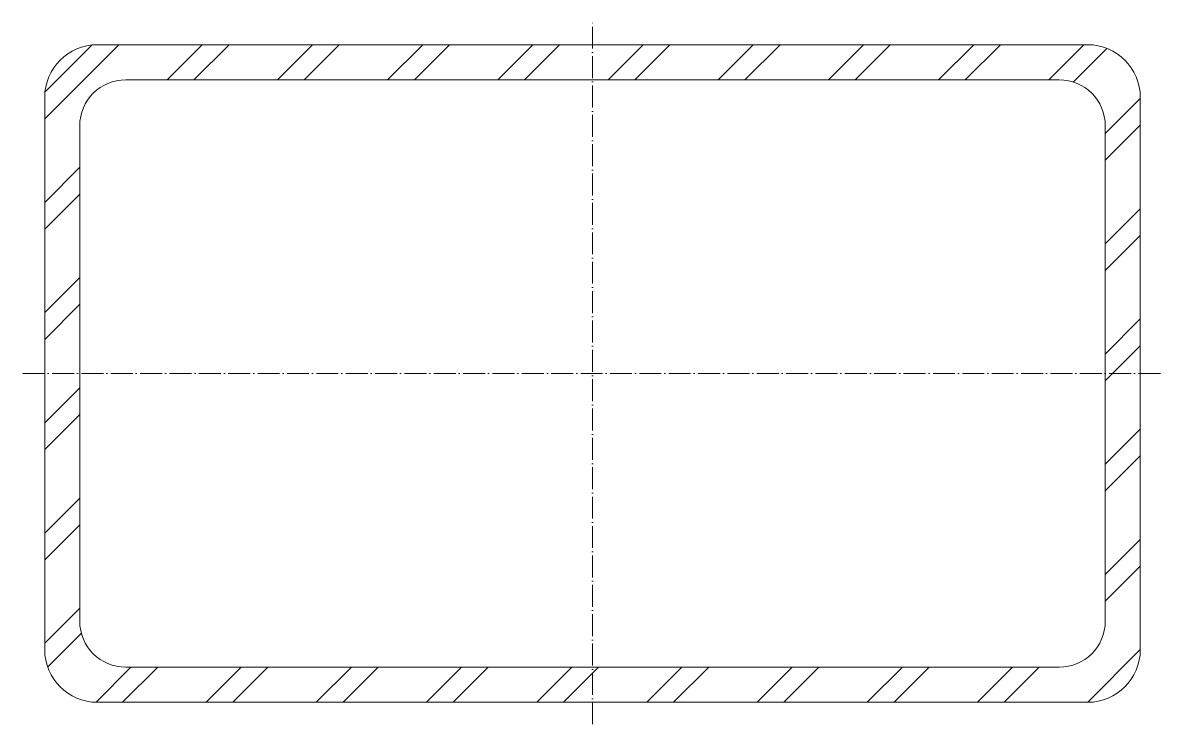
# Model space of a CAD drawing. Header units: metres. Extents: x -130 to 130, y -80 to 80.
import ezdxf

# ---------------------------------------------------------------- set-up
doc = ezdxf.new("R2010")
doc.units = ezdxf.units.M
doc.linetypes.add('MV_hartlijn_staal', pattern=[6.6, 5, -0.8, 0, -0.8])
doc.layers.add('A-DETL-GENF', color=92, linetype='Continuous', lineweight=18)

# ---------------------------------------------------------------- blocks, each defined once
blk = doc.blocks.new('28 Staalprofielen- koker RHS-2d - K250_150_8-3531563-00_0 Basismaterialen')
at = {"layer": 'A-DETL-GENF', "lineweight": 13}
h = blk.add_hatch(dxfattribs=at)
h.set_pattern_fill('FP_663', color=256, style=0, pattern_type=2)
h.set_pattern_definition([(45, (-162.634, 4225.712), (-12.57236, 12.57236), []), (45, (-162.634, 4244.762), (-12.57236, 12.57236), [])])
h.paths.add_polyline_path([(6.37, -75), (113, -75), (116.11, -74.59), (119, -73.39), (121.49, -71.49), (123.39, -69), (124.59, -66.11), (125, -63), (125, 63), (124.59, 66.11), (123.39, 69), (121.49, 71.49), (119, 73.39), (116.11, 74.59), (113, 75), (-113, 75), (-116.11, 74.59), (-119, 73.39), (-121.49, 71.49), (-123.39, 69), (-124.59, 66.11), (-125, 63), (-125, -63), (-124.59, -66.11), (-123.39, -69), (-121.49, -71.49), (-119, -73.39), (-116.11, -74.59), (-113, -75)])
h.paths.add_polyline_path([(-106.5, -67), (-109.22, -66.64), (-111.75, -65.59), (-113.92, -63.92), (-115.59, -61.75), (-116.64, -59.22), (-117, -56.5), (-117, 56.5), (-116.64, 59.22), (-115.59, 61.75), (-113.92, 63.92), (-111.75, 65.59), (-109.22, 66.64), (-106.5, 67), (106.5, 67), (109.22, 66.64), (111.75, 65.59), (113.92, 63.92), (115.59, 61.75), (116.64, 59.22), (117, 56.5), (117, -56.5), (116.64, -59.22), (115.59, -61.75), (113.92, -63.92), (111.75, -65.59), (109.22, -66.64), (106.5, -67), (6.37, -67)])
at = {"layer": 'A-DETL-GENF', "linetype": 'MV_hartlijn_staal', "lineweight": 13}
for p, q in [((0, -80), (0, 80)), ((-130, 0), (130, 0))]:
    blk.add_line(p, q, dxfattribs=at)
at = {"layer": 'A-DETL-GENF'}
for p, q in [((113, 75), (-113, 75)), ((-113, 75), (113, 75)), ((-106.5, 67), (106.5, 67)), ((-106.5, 67), (106.5, 67)), ((-125, 63), (-125, -63)), ((-125, -63), (-125, 63)), ((125, -63), (125, 63)), ((125, 63), (125, -63)), ((-117, -56.5), (-117, 56.5)), ((-117, -56.5), (-117, 56.5)), ((117, 56.5), (117, -56.5)), ((117, 56.5), (117, -56.5)), ((106.5, -67), (-106.5, -67)), ((106.5, -67), (-106.5, -67)), ((-113, -75), (113, -75)), ((113, -75), (-113, -75))]:
    blk.add_line(p, q, dxfattribs=at)
for centre, radius, start, end in [((-113, 63), 12, 90, 180), ((-113, 63), 12, 90, 180), ((113, 63), 12, 360, 90), ((113, 63), 12, 360, 90), ((-106.5, 56.5), 10.5, 90, 180), ((-106.5, 56.5), 10.5, 90, 180), ((106.5, 56.5), 10.5, 360, 90), ((106.5, 56.5), 10.5, 360, 90), ((-106.5, -56.5), 10.5, 180, 270), ((-106.5, -56.5), 10.5, 180, 270), ((106.5, -56.5), 10.5, 270, 0), ((106.5, -56.5), 10.5, 270, 360), ((-113, -63), 12, 180, 270), ((-113, -63), 12, 180, 270), ((113, -63), 12, 270, 0), ((113, -63), 12, 270, 0)]:
    blk.add_arc(centre, radius, start, end, dxfattribs=at)

msp = doc.modelspace()

# ---------------------------------------------------------------- block references
msp.add_blockref('28 Staalprofielen- koker RHS-2d - K250_150_8-3531563-00_0 Basismaterialen', (0, 0))

doc.saveas('drawing.dxf')
